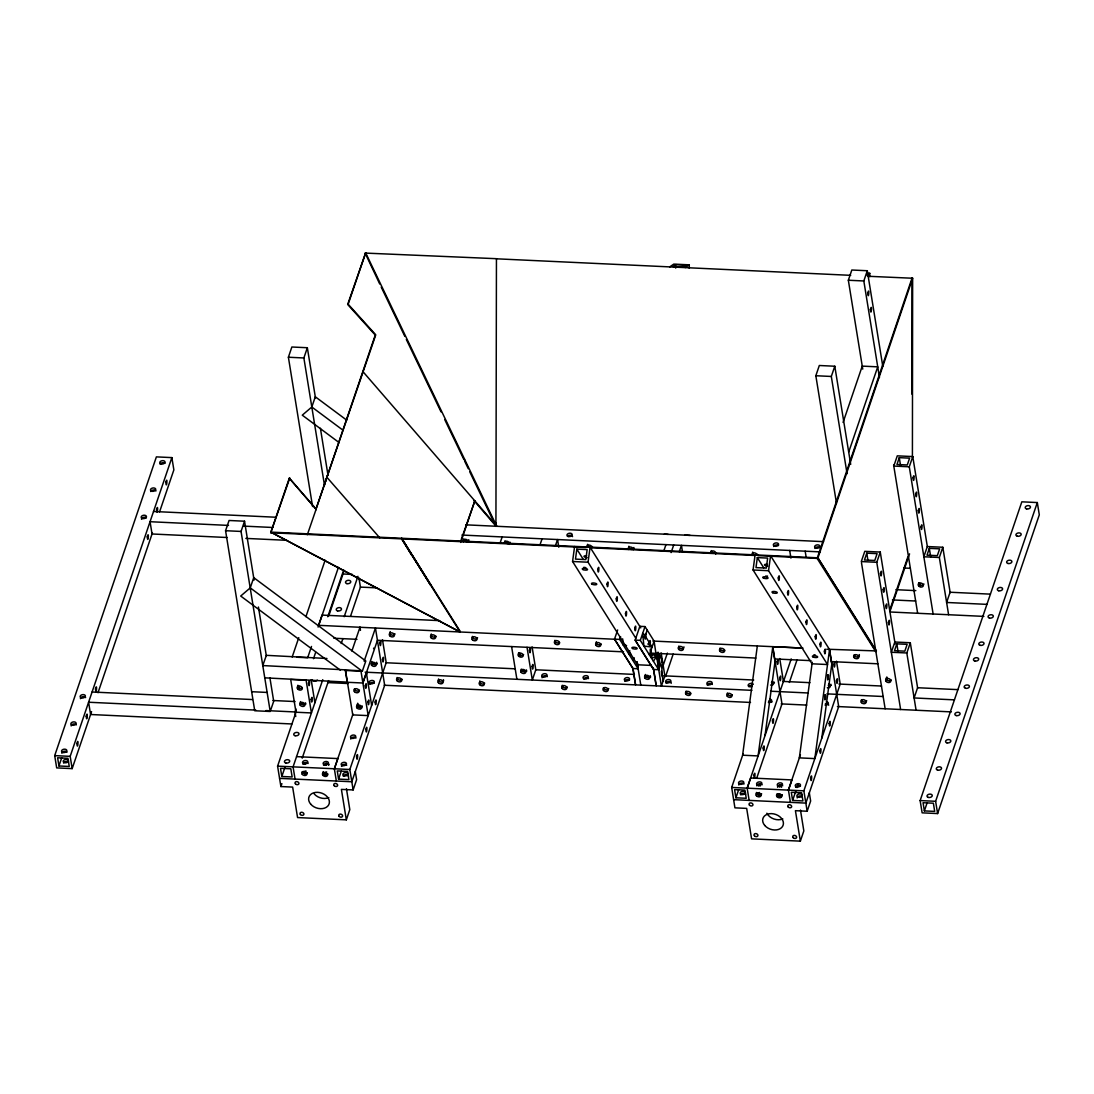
<?xml version="1.0" encoding="UTF-8"?>
<svg xmlns="http://www.w3.org/2000/svg" width="1094" height="1094" viewBox="0 0 1094 1094"><rect width="100%" height="100%" fill="white"/><g stroke="black" fill="none" stroke-linecap="round" stroke-linejoin="round"><path stroke-width="1.5" d="M365.656 252.851L348.165 304.228L375.775 334.832L315.797 509.749L375.256 335.065L347.66 304.46L365.656 252.851L496.608 526.036L495.924 526.378L496.444 258.69L365.136 253.083L379.741 284.002M473.88 500.464L496.088 526.255L496.088 522.85M675.709 268.098L675.709 264.68L686.034 265.172L683.353 266.991L673.042 266.498L675.709 264.68M689.275 268.249L689.275 264.83L673.795 264.105L669.788 266.84M869.771 276.741L869.771 273.322L866.68 273.172M911.822 283.442L911.999 278.218L911.849 394.113M912.41 457.196L912.642 278.245L867.556 276.249M617.645 629.953L614.513 639.142L632.988 668.516L638.089 668.762L638.226 664.195M658.574 655.511L658.027 652.174L657.152 654.732L658.314 661.884L656.291 655.771L654.089 641.111L645.009 626.575L639.853 626.329L635.163 640.113L653.624 669.487L658.725 669.733L659.819 655.976L659.149 653.815L659.149 659.053M630.445 653.186L630.554 654.896M651.067 654.65L650.424 650.068M650.834 654.568L650.67 656.879L652.256 654.239L656.578 656.441L657.904 654.048L658.588 655.374M644.776 635.313C645.077 646.786 647.306 628.093 644.776 635.313L642.67 633.467L643.928 646.116L652.092 647.019L654.089 641.111M649.139 642.287C649.439 653.761 651.668 635.067 649.139 642.287L645.925 637.159L643.34 637.036M658.356 662.773L658.82 658.93M270.806 532.108L460.095 631.99L270.806 532.108L817.861 557.817L876.39 650.93L826.832 649.221M412.534 555.752L430.612 585.085L401.648 538.248L460.177 631.361M411.535 554.932L401.621 538.248M651.422 665.426L637.487 664.769L572.572 561.495L574.596 546.508M576.839 549.12L575.485 559.116L585.81 559.608L587.15 549.612L576.839 549.12L583.184 559.225M635.833 638.24L588.052 562.22L590.076 547.232L640.783 627.901M821.799 738.135L831.796 664.003L829.539 649.535L770.573 555.711L768.549 570.712L827.515 664.537L812.035 663.798L753.069 569.974L755.092 554.986M757.335 557.612L755.981 567.608L766.306 568.087L767.646 558.09L757.335 557.612L763.68 567.704M757.308 646.144L742.594 755.202L758.074 755.927L772.788 646.869L775.044 661.337L765.034 735.469M817.861 557.817L876.308 651.545M812.254 662.239L799.345 757.869L814.825 758.593L829.539 649.535M661.337 671.251C662.308 685.555 662.636 661.665 660.325 665.056L662.212 659.491L659.819 655.976M827.57 675.244L827.72 679.935L828.486 675.572L827.912 674.656L828.24 679.333M824.876 695.237L825.026 699.928L825.792 695.565L825.204 694.649L825.532 699.326M324.453 484.71L327.831 474.468M645.829 634.055L647.183 630.048M911.999 278.218L817.136 558.405L875.665 651.518M912.642 278.245L817.779 558.432L758.074 555.629M91.581 711.592L72.163 768.617L56.683 767.892L54.7 755.626L156.387 456.882L171.867 457.607L173.864 469.873L159.574 511.855M58.939 765.964L57.613 757.786L67.937 758.279L69.25 766.456L58.939 765.964L61.688 757.896M72.163 768.617L70.18 756.351L171.867 457.607M98.009 692.721L152.422 532.846M244.536 521.209L241.049 531.438L270.218 711.483L254.738 710.758L225.569 530.713L229.056 520.484L244.536 521.209L254.082 580.107M312.569 506.522L288.392 357.232L291.866 347.003L307.346 347.728L315.496 398.052M324.508 485.435L303.872 357.97L307.346 347.728M340.439 670.225L240.707 596.039L250.252 587.875L253.726 577.646L365.806 661.022L362.319 671.251L345.485 670.472M339.154 442.619L302.272 415.173L311.817 407.009L315.304 396.78L346.73 420.164M585.796 547.533L270.724 532.723L289.295 478.16L316.316 509.517M289.814 477.928L270.724 532.723M307.346 534.706L316.139 509.175L289.295 478.16M270.71 710.02L273.705 701.254L269.89 677.692M292.18 657.015L298.771 637.652M305.923 616.66L325.15 560.183M311.503 646.445L307.66 657.74L296.83 657.234M318.094 627.081L338.429 567.362M295.736 716.543L294.997 711.948L295.995 709.021M313.499 658.711L315.687 652.256M327.776 616.756L343.707 569.947M346.442 788.774L349.806 809.615L346.333 819.844L297.568 817.56L292.645 787.092L280.898 786.545L277.589 766.142L296.283 711.237M328.72 615.963L343.557 572.367M281.828 776.494L280.502 768.316L290.826 768.795L292.153 776.972L281.828 776.494L285.124 766.798M280.898 786.545L281.896 783.619M322.757 679.675L293.069 766.88L295.065 779.147M344.2 616.688L357.943 576.319M302.204 758.142L328.597 680.632M341.232 643.491L342.887 638.65M350.586 616.045L360.473 586.972M351.885 651.026L359.967 627.286M364.138 661.241L375.447 628.011L384.664 685.254L351.817 781.759L279.572 778.367M362.866 682.902L366.353 672.673L371.645 705.384M352.965 714.081L334.354 768.767L336.337 781.034M366.107 675.477L367.201 672.263M334.354 768.808L337.841 758.58L296.556 756.638M338.579 779.106L337.253 770.928L347.577 771.42L348.904 779.598L338.579 779.106L341.314 771.065M346.333 819.844L341.396 789.389L353.143 789.936L349.834 769.492L386.196 662.649L382.49 639.758M353.143 789.936L356.617 779.707L355.29 771.53M461.271 539.465L474.864 500.792L460.697 542.433M499.972 543.376L502.16 536.935M539.862 545.25L542.063 538.822M555.342 545.974L557.543 539.547L558.774 547.205M638.089 668.762L619.683 639.388L620.613 636.626M629.829 650.766L628.763 653.911L630.185 653.597M663.771 551.075L665.959 544.634M660.325 665.056L658.725 669.733L640.318 640.359L645.009 626.575M671.114 552.579L673.699 545.003M679.292 551.677L681.439 545.373L682.424 551.499M653.405 661.255L656.605 656.345L651.545 658.273L652.256 654.239L649.398 654.882L652.092 647.019L650.287 644.134L647.716 644.01M662.431 667.572L667.367 653.091M665.521 676.612L673.179 654.089M836.472 503.199L815.837 375.734L819.31 365.505L834.79 366.23L850.694 464.376M862.742 369.129L848.342 280.242L851.816 270.013L867.296 270.738L882.79 366.34M847.071 473.743L831.317 376.459L834.79 366.23M879.467 377.567L863.822 280.967L867.296 270.738M843.077 422.421L862.25 366.107L877.73 366.846L848.698 452.109M800.466 810.08L803.83 830.907L800.357 841.149L751.592 838.852L746.669 808.398L734.922 807.837L731.681 787.448L743.168 753.67M735.906 797.786L734.594 789.608L744.905 790.087L746.231 798.278L735.906 797.786L738.655 789.745M749.144 800.439L747.161 788.172L783.427 681.425L779.721 658.533M747.161 788.213L750.648 777.984L791.919 779.926L788.446 790.155L790.429 802.381M783.536 681.425L791.208 658.903M756.802 777.916L781.991 703.934L772.665 646.677L802.381 648.072M789.362 682.437L797.02 659.914M894.304 464.608L897.285 455.842L912.765 456.567L927.397 546.904M866.776 553.167L864.451 559.991L874.776 560.47L877.101 553.646L866.776 553.167L867.857 559.854M899.282 457.661L896.957 464.485L907.282 464.977L909.606 458.154L899.282 457.661L900.635 466.03M788.377 790.114L800.425 754.723M792.617 800.452L791.29 792.275L801.615 792.753L802.928 800.931L792.617 800.452L795.899 790.798M796.993 787.584L798.087 784.371M876.773 562.302L880.26 552.06L864.78 551.335L861.293 561.564L876.773 562.302L900.622 709.5L951.37 711.893M933.127 614.007L909.278 466.796L912.765 456.567M800.357 841.149L795.42 810.681L807.167 811.242L803.858 790.839L840.192 684.092L836.486 661.2M807.167 811.242L810.64 800.999L809.314 792.822M889.832 609.864L907.829 557.01M889.942 611.505L909.565 553.837M896.82 643.846L894.509 650.67L904.82 651.162L907.145 644.339L896.82 643.846L898.188 652.27M929.326 548.354L927.015 555.178L937.326 555.656L939.65 548.846L929.326 548.354L930.693 556.778M906.817 652.981L910.304 642.752L894.824 642.028L891.336 652.256L906.817 652.981L916.088 710.225M939.336 557.489L942.809 547.26L927.329 546.535L923.856 556.764L939.336 557.489L948.607 614.732M920.136 800.576L1021.837 501.818L1037.317 502.556L1039.3 514.823L937.613 813.567L922.133 812.842L920.136 800.576L935.616 801.3L1037.317 502.556M924.375 810.914L923.049 802.736L933.373 803.215L934.7 811.392L924.375 810.914L927.124 802.846M632.77 660.284L634.356 657.877M685.268 267.565L689.275 264.83M867.104 275.141L869.771 273.322M362.852 371.522L496.608 526.036M326.86 477.244L379.782 537.879M464.608 459.275L463.924 459.617L444.725 419.563M496.279 258.799L850.694 275.332M848.342 280.242L863.822 280.967M815.837 375.734L831.317 376.459M288.392 357.232L303.872 357.97M893.798 466.071L909.278 466.796M465.757 524.833L823.509 541.653M153.529 511.486L276.344 517.257M461.928 535.048L820.391 551.896M228.509 525.407L150.056 521.715L152.039 533.981L227.087 537.51M243.866 526.118L272.871 527.486M590.91 547.779L754.669 555.465M225.569 530.713L241.049 531.438M903.726 567.991L910.358 568.306M245.849 538.398L286.792 540.313M572.572 561.495L588.052 562.22M753.069 569.974L768.549 570.712M895.918 589.693L915.815 590.623M990.412 594.138L950.098 592.237L946.611 602.466L986.925 604.367M343.147 573.994L352.391 574.432M892.43 599.922L915.651 601.016M377.43 587.888L360.418 587.095L358.928 577.892M890.598 612.011L983.875 616.387M439.72 620.64L322.074 615.101L318.586 625.33L615.32 639.279M619.683 639.388L614.513 639.142L632.92 668.516L635.573 684.871L632.988 668.516M640.318 640.359L635.163 640.113L653.569 669.487M652.844 641.043L802.955 648.099M333.82 638.226L356.986 639.32M623.58 651.846L377.444 640.277L362.893 683.012L347.413 682.287M650.916 653.132L755.845 658.068M774.648 658.944L810.982 660.653M831.413 661.61L877.853 663.798M651.08 654.157L656.236 654.39M385.635 662.732L515.151 668.817M535.595 669.774L634.424 674.424M663.402 675.791L753.711 680.03M782.689 681.398L809.943 682.67M838.92 684.037L881.518 686.034M957.906 689.63L917.592 687.729L914.105 697.958L954.419 699.859M372.767 663.757L377.198 663.962M522.371 670.895L526.802 671.101M646.28 676.707L650.698 676.926M771.489 682.601L774.429 682.738M828.24 685.268L831.194 685.405M365.109 672.167L751.934 690.341M770.682 691.217L808.165 692.981M826.914 693.869L883.145 696.509M768.767 701.281L771.708 701.418M327.913 682.588L348.357 683.545M384.144 685.227L750.511 702.444M781.184 703.893L806.743 705.097M837.416 706.533L900.622 709.5M251.647 691.709L267.127 692.434M92.087 692.01L252.427 699.545M272.898 700.516L295.065 701.555M301.465 703.825L305.896 704.03M361.17 706.628L358.23 706.492L357.697 703.223M255.764 710.102L88.6 702.239L90.583 714.505L291.866 723.968M265.992 710.58L294.997 711.948M54.7 755.626L70.18 756.351M277.589 766.142L349.834 769.492M731.681 787.448L803.858 790.839M733.595 799.659L805.84 803.105L838.701 706.587L829.43 649.344M664.277 534.173L668.147 534.351M684.912 535.13L690.082 535.376M326.956 658.492L266.362 655.333L262.779 665.562L345.239 669.856L347.236 682.123L264.762 677.829M626.547 645.501L623.293 645.145L622.664 638.828M311.817 407.009L343.256 430.393M250.252 587.875L362.319 671.251M401.566 538.877L460.095 631.99M639.853 626.329L640.277 627.094M494.638 523.219L496.088 526.255M381.218 287.093L404.848 336.378M406.325 339.468L441.032 411.864M464.649 461.135L468.287 468.724M469.736 471.76L495.924 526.378M650.274 649.07L651.08 654.007M637.487 664.769L636.981 661.692L640.797 685.117M942.809 547.26L950.18 592.716M919.603 583.129L920.15 586.48M893.62 464.977L917.647 613.283M910.304 642.752L917.675 688.208M935.616 801.3L937.613 813.567M880.26 552.06L895.152 644.065M886.824 676.954L887.371 680.304M861.47 562.631L885.142 708.775M805.17 551.185L806.169 557.311M789.69 550.46L790.935 558.118M661.132 652.844L664.851 675.846L661.378 686.088L656.605 656.345M653.296 667.846L656.209 685.842L653.624 669.487M532.094 646.896L535.8 669.788L532.313 680.017L527.021 647.306M519.459 652.899L519.992 656.168M511.595 646.581L516.901 679.292M360.008 627.177L360.473 630.349M320.392 428.246L327.995 475.206M311.175 679.825L314.894 702.717M298.553 685.829L299.086 689.097M258.43 607.02L266.334 655.826M662.13 674.834L663.114 680.974M657.904 654.048L658.725 669.733M542.063 677.76A2.667 1.682 -9.2 0 1 544.265 675.805A2.667 1.682 -9.2 0 1 547.232 676.68M583.649 678.813A2.667 1.682 -9.2 0 1 586.234 677.665A2.667 1.682 -9.2 0 1 588.517 678.622M624.688 681.193A2.667 1.682 -9.2 0 1 626.821 679.689A2.667 1.682 -9.2 0 1 629.501 680.194M665.972 683.135A2.667 1.682 -9.2 0 1 669.131 681.548A2.667 1.682 -9.2 0 1 671.128 683.381M707.244 685.076A2.667 1.682 -9.2 0 1 709.719 683.518A2.667 1.682 -9.2 0 1 712.358 684.447M748.761 686.581A2.667 1.682 -9.2 0 1 752.33 685.514M752.193 686.376A2.667 1.682 -9.2 0 1 748.433 686.088A2.667 1.682 -9.2 0 1 749.773 683.627A2.667 1.682 -9.2 0 1 753.301 684.338M732.365 694.786A2.667 1.969 18.8 0 1 729.288 695.51A2.667 1.969 18.8 0 1 727.387 693.022M690.752 693.254A2.667 1.969 18.8 0 1 687.688 693.432A2.667 1.969 18.8 0 1 686.116 691.08M608.702 688.495A2.667 1.969 18.8 0 1 606.117 689.849A2.667 1.969 18.8 0 1 603.546 687.716M567.253 687.032A2.667 1.969 18.8 0 1 564.176 687.743A2.667 1.969 18.8 0 1 562.275 685.254M484.697 683.148A2.667 1.969 18.8 0 1 481.948 683.969A2.667 1.969 18.8 0 1 479.705 681.904M479.719 681.371A2.667 1.969 18.8 0 1 479.897 680.892M443.412 679.675A2.667 1.969 18.8 0 1 441.005 682.095A2.667 1.969 18.8 0 1 438.612 678.95M402.127 679.265A2.667 1.969 18.8 0 1 399.05 679.989A2.667 1.969 18.8 0 1 397.149 677.501M866.667 700.611A2.667 1.969 18.8 0 1 864.069 701.979A2.667 1.969 18.8 0 1 861.498 699.845M923.91 583.964A2.667 1.969 18.8 0 1 920.984 585.263A2.667 1.969 18.8 0 1 918.755 582.664M773.704 546.535A2.667 1.682 -9.2 0 1 775.837 545.031A2.667 1.682 -9.2 0 1 778.518 545.537M468.765 539.725A2.667 1.969 18.8 0 1 466.181 541.612A2.667 1.969 18.8 0 1 463.61 538.959M510.05 542.186A2.667 1.969 18.8 0 1 507.124 543.486A2.667 1.969 18.8 0 1 504.895 540.901M592.428 546.549A2.667 1.969 18.8 0 1 589.023 547.137A2.667 1.969 18.8 0 1 587.628 544.292M633.891 547.492A2.667 1.969 18.8 0 1 630.964 549.311A2.667 1.969 18.8 0 1 628.913 546.234M715.927 552.771A2.667 1.969 18.8 0 1 715.449 553.072M712.864 552.962A2.667 1.969 18.8 0 1 711.291 550.597M757.54 554.316A2.667 1.969 18.8 0 1 756.132 555.191M755.475 555.232A2.667 1.969 18.8 0 1 752.74 552.06M567.54 536.402A2.667 1.682 -9.2 0 1 570.466 535.253A2.667 1.682 -9.2 0 1 572.531 536.634M814.989 548.477A2.667 1.682 -9.2 0 1 817.45 546.918A2.667 1.682 -9.2 0 1 820.09 547.848M463.541 542.227A2.667 1.969 18.8 0 1 464.95 539.274A2.667 1.969 18.8 0 1 468.191 541.954M710.703 552.826A2.667 1.969 18.8 0 1 713.63 551.007A2.667 1.969 18.8 0 1 715.681 554.084M752.152 555.301A2.667 1.969 18.8 0 1 753.903 552.853A2.667 1.969 18.8 0 1 757.144 555.014M504.307 543.13A2.667 1.969 18.8 0 1 507.233 541.311A2.667 1.969 18.8 0 1 509.284 544.374M587.04 547.547A2.667 1.969 18.8 0 1 589.119 545.086A2.667 1.969 18.8 0 1 592.018 547.779M628.325 549.489A2.667 1.969 18.8 0 1 630.39 547.027A2.667 1.969 18.8 0 1 633.303 549.721M891.213 679.935A2.667 1.969 18.8 0 1 887.822 680.523A2.667 1.969 18.8 0 1 886.413 677.678M724.693 650.219A2.667 1.969 18.8 0 1 721.63 650.397A2.667 1.969 18.8 0 1 720.057 648.031M683.941 646.869A2.667 1.969 18.8 0 1 681.357 648.756A2.667 1.969 18.8 0 1 678.786 646.089M601.194 643.983A2.667 1.969 18.8 0 1 597.803 644.571A2.667 1.969 18.8 0 1 596.394 641.74M559.581 642.452A2.667 1.969 18.8 0 1 556.518 642.629A2.667 1.969 18.8 0 1 554.945 640.277M477.545 637.693A2.667 1.969 18.8 0 1 474.618 638.978A2.667 1.969 18.8 0 1 472.389 636.393M436.082 636.229A2.667 1.969 18.8 0 1 432.677 636.817A2.667 1.969 18.8 0 1 431.282 633.973M394.975 633.809A2.667 1.969 18.8 0 1 392.39 635.176A2.667 1.969 18.8 0 1 389.82 633.043M389.997 632.031A2.667 1.969 18.8 0 1 390.339 631.635M859.378 655.634A2.667 1.969 18.8 0 1 856.793 657.002A2.667 1.969 18.8 0 1 854.223 654.868M859.2 654.568A2.667 1.969 18.8 0 1 859.378 655.101M343.229 776.166A2.667 1.682 -9.2 0 1 346.401 774.579A2.667 1.682 -9.2 0 1 348.398 776.398M360.459 708.488A2.667 1.682 -9.2 0 1 361.622 707.914M341.519 766.388A2.667 1.682 -9.2 0 1 343.707 764.433A2.667 1.682 -9.2 0 1 346.689 765.308M350.805 739.106A2.667 1.682 -9.2 0 1 352.993 737.151A2.667 1.682 -9.2 0 1 355.974 738.026M369.444 684.092A2.667 1.682 -9.2 0 1 371.577 682.588A2.667 1.682 -9.2 0 1 374.257 683.08M740.501 794.832A2.667 1.682 -9.2 0 1 742.976 793.273A2.667 1.682 -9.2 0 1 745.616 794.217M769.602 699.134A2.667 1.682 -9.2 0 1 771.598 700.953A2.667 1.682 -9.2 0 1 768.439 702.539M738.847 785.054A2.667 1.682 -9.2 0 1 741.035 783.113A2.667 1.682 -9.2 0 1 744.016 783.988M768.562 701.35A2.667 1.682 -9.2 0 1 771.872 702.129M779.201 797.102A2.667 1.682 -9.2 0 1 781.731 795.092M758.621 795.68A2.667 1.682 -9.2 0 1 761.096 794.135M760.371 785.943A2.667 1.969 18.8 0 1 759.373 783.933M781.595 787.256A2.667 1.969 18.8 0 1 780.022 784.904M758.798 786.162A2.667 1.969 18.8 0 1 761.041 784.234M779.434 787.133A2.667 1.969 18.8 0 1 781.69 785.205M760.986 795.447A2.667 1.682 -9.2 0 1 758.347 794.504A2.667 1.682 -9.2 0 1 759.455 792.466M781.622 796.405A2.667 1.682 -9.2 0 1 779.106 795.68A2.667 1.682 -9.2 0 1 779.571 793.779M761.629 793.752A2.667 1.969 18.8 0 1 758.703 795.051A2.667 1.969 18.8 0 1 756.474 792.466M782.265 794.723A2.667 1.969 18.8 0 1 779.68 796.09A2.667 1.969 18.8 0 1 777.109 793.957M756.911 785.902A2.667 1.682 -9.2 0 1 759.099 783.96A2.667 1.682 -9.2 0 1 762.067 784.836M777.67 787.297A2.667 1.682 -9.2 0 1 779.407 785.013A2.667 1.682 -9.2 0 1 782.716 785.807M828.678 684.078A2.667 1.969 18.8 0 1 830.182 686.676A2.667 1.969 18.8 0 1 827.324 687.729M830.838 684.201A2.667 1.969 18.8 0 1 828.582 686.129M771.913 681.412A2.667 1.969 18.8 0 1 773.431 684.01A2.667 1.969 18.8 0 1 770.573 685.063M774.073 682.054A2.667 1.969 18.8 0 1 771.831 683.463M650.342 675.723A2.667 1.969 18.8 0 1 647.416 677.542A2.667 1.969 18.8 0 1 645.364 674.465M523.616 654.54A2.667 1.969 18.8 0 1 520.525 655.265A2.667 1.969 18.8 0 1 518.638 652.776M526.446 669.897A2.667 1.969 18.8 0 1 523.848 671.784A2.667 1.969 18.8 0 1 521.291 669.131M304.775 773.909A2.667 1.682 -9.2 0 1 307.004 772.788M325.178 775.318A2.667 1.682 -9.2 0 1 327.653 773.759M326.436 765.13A2.667 1.969 18.8 0 1 326.108 763.079M325.356 765.267A2.667 1.969 18.8 0 1 328.925 764.2M304.706 764.296A2.667 1.969 18.8 0 1 307.633 762.997M323.523 765.13A2.667 1.682 -9.2 0 1 326.682 763.557A2.667 1.682 -9.2 0 1 328.692 765.376M302.888 764.173A2.667 1.682 -9.2 0 1 305.363 762.614A2.667 1.682 -9.2 0 1 307.988 763.544M327.667 774.265A2.667 1.969 18.8 0 1 324.303 774.279A2.667 1.969 18.8 0 1 323.209 771.612M307.359 772.897A2.667 1.969 18.8 0 1 304.611 773.704A2.667 1.969 18.8 0 1 302.382 771.639M326.846 775.14A2.667 1.682 -9.2 0 1 324.795 773.759A2.667 1.682 -9.2 0 1 326.641 771.899M305.568 774.087A2.667 1.682 -9.2 0 1 304.159 772.569A2.667 1.682 -9.2 0 1 306.005 770.928M373.615 648.113A2.667 1.969 18.8 0 1 373.601 648.633M376.664 662.226A2.667 1.969 18.8 0 1 374.244 664.646A2.667 1.969 18.8 0 1 371.864 661.514M359.461 690.15A2.667 1.969 18.8 0 1 356.712 690.957A2.667 1.969 18.8 0 1 354.483 688.892M362.292 706.013A2.667 1.969 18.8 0 1 359.707 707.38A2.667 1.969 18.8 0 1 357.136 705.247M357.136 704.727A2.667 1.969 18.8 0 1 357.656 703.839M302.368 687.88A2.667 1.969 18.8 0 1 298.99 687.894A2.667 1.969 18.8 0 1 297.91 685.227M305.527 702.827A2.667 1.969 18.8 0 1 302.6 704.645A2.667 1.969 18.8 0 1 300.549 701.582M317.287 680.099A2.667 1.682 -9.2 0 1 314.361 681.247A2.667 1.682 -9.2 0 1 312.296 679.866M797.198 797.95A2.667 1.682 -9.2 0 1 799.399 795.994A2.667 1.682 -9.2 0 1 802.367 796.87M826.298 701.801A2.667 1.682 -9.2 0 1 828.308 703.62A2.667 1.682 -9.2 0 1 825.136 705.206M795.611 787.283A2.667 1.682 -9.2 0 1 797.745 785.779A2.667 1.682 -9.2 0 1 800.425 786.285M825.273 704.003A2.667 1.682 -9.2 0 1 828.691 705.22M782.825 818.9A10.666 7.863 18.8 0 1 766.88 813.225M585.837 567.622A2.667 0.862 7.7 0 1 583.84 567.266M587.191 557.625A2.667 0.862 7.7 0 1 583.977 556.463A2.667 0.862 7.7 0 1 586.726 555.848M63.589 763.024A2.667 1.682 -9.2 0 1 65.722 761.52A2.667 1.682 -9.2 0 1 68.402 762.026M160.148 464.28A2.667 1.682 -9.2 0 1 162.268 462.776A2.667 1.682 -9.2 0 1 164.962 463.282M150.849 491.562A2.667 1.682 -9.2 0 1 153.324 490.003A2.667 1.682 -9.2 0 1 155.963 490.946M141.509 519.294A2.667 1.682 -9.2 0 1 143.355 517.435A2.667 1.682 -9.2 0 1 146.377 517.859M80.45 698.669A2.667 1.682 -9.2 0 1 82.638 696.728A2.667 1.682 -9.2 0 1 85.619 697.603M71.165 725.951A2.667 1.682 -9.2 0 1 73.353 724.009A2.667 1.682 -9.2 0 1 76.32 724.884M61.866 753.246A2.667 1.682 -9.2 0 1 64.067 751.291A2.667 1.682 -9.2 0 1 67.035 752.166M68.484 760.768A2.667 1.682 -9.2 0 1 64.819 762.75A2.667 1.682 -9.2 0 1 64.054 760.015A2.667 1.682 -9.2 0 1 68.361 760.344M328.802 797.608A10.666 7.863 18.8 0 1 314.21 793.943M767.687 566.104A2.667 0.862 7.7 0 1 764.474 564.955A2.667 0.862 7.7 0 1 767.222 564.34M767.55 576.046A2.667 0.862 7.7 0 1 765.65 576.046M815.276 654.991A2.667 0.862 7.7 0 1 813.963 654.704M76.908 743.482C77.674 752.084 78.877 735.975 76.908 743.482M86.207 716.201C86.959 724.802 88.163 708.693 86.207 716.201M95.493 688.919C96.245 697.521 97.448 681.412 95.493 688.919M147.266 536.826C148.018 545.427 149.222 529.318 147.266 536.826M156.551 509.544C157.304 518.146 158.507 502.037 156.551 509.544M165.837 482.263C166.589 490.864 167.806 474.741 165.837 482.263M308.535 683.066C309.287 691.668 310.491 675.545 308.535 683.066M311.175 699.422C311.927 708.023 313.144 691.9 311.175 699.422M356.562 756.638C357.314 765.239 358.531 749.116 356.562 756.638M365.287 685.733C366.039 694.334 367.256 678.212 365.287 685.733M365.847 729.342C366.599 737.944 367.816 721.835 365.847 729.342M367.94 702.088C368.692 710.69 369.909 694.567 367.94 702.088M375.133 702.061C375.885 710.662 377.102 694.553 375.133 702.061M379.837 642.998C380.589 651.6 381.806 635.477 379.837 642.998M382.49 659.354C383.242 667.955 384.445 651.833 382.49 659.354M529.441 650.123C530.193 658.738 531.41 642.616 529.441 650.123M532.094 666.492C532.846 675.094 534.05 658.971 532.094 666.492M597.789 569.413C598.555 578.015 599.758 561.892 597.789 569.413M607.033 584.1C607.785 592.702 608.989 576.579 607.033 584.1M616.264 598.787C617.016 607.389 618.219 591.266 616.264 598.787M625.494 613.474C626.247 622.076 627.464 605.953 625.494 613.474M634.725 628.161C635.477 636.763 636.694 620.654 634.725 628.161M753.889 775.304C754.641 783.906 755.858 767.797 753.889 775.304M763.174 748.022C763.927 756.624 765.144 740.515 763.174 748.022M772.46 720.741C773.212 729.342 774.429 713.22 772.46 720.741M778.285 577.892C779.051 586.493 780.254 570.384 778.285 577.892M777.068 661.774C777.82 670.376 779.037 654.253 777.068 661.774M779.721 678.13C780.473 686.731 781.69 670.608 779.721 678.13M787.53 592.579C788.282 601.18 789.485 585.071 787.53 592.579M796.76 607.266C797.512 615.867 798.716 599.758 796.76 607.266M805.991 621.953C806.743 630.554 807.96 614.445 805.991 621.953M815.221 636.64C815.974 645.241 817.191 629.132 815.221 636.64M810.586 777.971C811.351 786.572 812.555 770.463 810.586 777.971M819.994 644.229C820.746 652.844 821.963 636.722 819.994 644.229M819.885 750.689C820.637 759.291 821.84 743.168 819.885 750.689M824.384 651.203C825.136 659.819 826.339 643.696 824.384 651.203M829.17 723.407C829.922 732.009 831.125 715.886 829.17 723.407M833.833 664.441C834.585 673.042 835.802 656.92 833.833 664.441M836.486 680.796C837.238 689.398 838.442 673.275 836.486 680.796M867.747 293.11C868.499 301.712 869.716 285.589 867.747 293.11M870.4 309.465C871.152 318.067 872.369 301.944 870.4 309.465M880.52 573.297C881.272 581.899 882.489 565.789 880.52 573.297M883.173 589.652C883.925 598.254 885.128 582.145 883.173 589.652M885.812 606.008C886.564 614.609 887.781 598.5 885.812 606.008M888.465 622.363C889.217 630.964 890.434 614.855 888.465 622.363M913.025 477.804C913.777 486.406 914.994 470.283 913.025 477.804M915.678 494.16C916.43 502.761 917.634 486.639 915.678 494.16M918.317 510.515C919.083 519.117 920.286 503.008 918.317 510.515M920.97 526.87C921.722 535.472 922.939 519.363 920.97 526.87M360.911 670.745L345.43 670.02L352.747 714.888L368.172 715.613L360.911 670.745M306.115 680.236L290.689 679.511L295.982 712.221L311.407 712.946L306.115 680.236M543.144 677.008A2.667 1.682 -9.2 0 0 547.027 675.066A2.667 1.682 -9.2 0 0 542.966 674.095A2.667 1.682 -9.2 0 0 543.144 677.008M584.428 678.95A2.667 1.682 -9.2 0 0 588.298 677.008A2.667 1.682 -9.2 0 0 584.251 676.037A2.667 1.682 -9.2 0 0 584.428 678.95M625.713 680.878A2.667 1.682 -9.2 0 0 629.583 678.95A2.667 1.682 -9.2 0 0 625.522 677.979A2.667 1.682 -9.2 0 0 625.713 680.878M666.984 682.82A2.667 1.682 -9.2 0 0 670.854 680.892A2.667 1.682 -9.2 0 0 666.807 679.921A2.667 1.682 -9.2 0 0 666.984 682.82M708.269 684.762A2.667 1.682 -9.2 0 0 712.139 682.82A2.667 1.682 -9.2 0 0 708.078 681.863A2.667 1.682 -9.2 0 0 708.269 684.762M397.081 680.769A2.667 1.969 18.8 0 0 401.553 680.974A2.667 1.969 18.8 0 0 398.818 677.801A2.667 1.969 18.8 0 0 397.081 680.769M438.366 682.711A2.667 1.969 18.8 0 0 442.838 682.916A2.667 1.969 18.8 0 0 440.103 679.743A2.667 1.969 18.8 0 0 438.366 682.711M479.637 684.639A2.667 1.969 18.8 0 0 484.109 684.858A2.667 1.969 18.8 0 0 481.374 681.685A2.667 1.969 18.8 0 0 479.637 684.639M562.207 688.523A2.667 1.969 18.8 0 0 566.665 688.741A2.667 1.969 18.8 0 0 563.943 685.569A2.667 1.969 18.8 0 0 562.207 688.523M603.478 690.464A2.667 1.969 18.8 0 0 607.949 690.67A2.667 1.969 18.8 0 0 605.214 687.511A2.667 1.969 18.8 0 0 603.478 690.464M686.034 694.348A2.667 1.969 18.8 0 0 690.505 694.553A2.667 1.969 18.8 0 0 687.784 691.381A2.667 1.969 18.8 0 0 686.034 694.348M727.319 696.29A2.667 1.969 18.8 0 0 731.79 696.495A2.667 1.969 18.8 0 0 729.055 693.322A2.667 1.969 18.8 0 0 727.319 696.29M861.429 702.594A2.667 1.969 18.8 0 0 865.901 702.799A2.667 1.969 18.8 0 0 863.166 699.627A2.667 1.969 18.8 0 0 861.429 702.594M918.673 585.933A2.667 1.969 18.8 0 0 923.145 586.152A2.667 1.969 18.8 0 0 920.41 582.979A2.667 1.969 18.8 0 0 918.673 585.933M568.333 536.525A2.667 1.682 -9.2 0 0 572.203 534.583A2.667 1.682 -9.2 0 0 568.142 533.626A2.667 1.682 -9.2 0 0 568.333 536.525M774.73 546.221A2.667 1.682 -9.2 0 0 778.6 544.292A2.667 1.682 -9.2 0 0 774.538 543.321A2.667 1.682 -9.2 0 0 774.73 546.221M816.001 548.162A2.667 1.682 -9.2 0 0 819.871 546.234A2.667 1.682 -9.2 0 0 815.823 545.263A2.667 1.682 -9.2 0 0 816.001 548.162M886.167 681.439A2.667 1.969 18.8 0 0 890.639 681.644A2.667 1.969 18.8 0 0 887.904 678.471A2.667 1.969 18.8 0 0 886.167 681.439M854.154 657.603A2.667 1.969 18.8 0 0 858.612 657.822A2.667 1.969 18.8 0 0 855.891 654.65A2.667 1.969 18.8 0 0 854.154 657.603M389.751 635.778A2.667 1.969 18.8 0 0 394.223 635.997A2.667 1.969 18.8 0 0 391.488 632.824A2.667 1.969 18.8 0 0 389.751 635.778M431.036 637.72A2.667 1.969 18.8 0 0 435.508 637.939A2.667 1.969 18.8 0 0 432.773 634.766A2.667 1.969 18.8 0 0 431.036 637.72M472.307 639.662A2.667 1.969 18.8 0 0 476.779 639.867A2.667 1.969 18.8 0 0 474.044 636.708A2.667 1.969 18.8 0 0 472.307 639.662M554.877 643.545A2.667 1.969 18.8 0 0 559.335 643.751A2.667 1.969 18.8 0 0 556.614 640.578A2.667 1.969 18.8 0 0 554.877 643.545M596.148 645.487A2.667 1.969 18.8 0 0 600.62 645.692A2.667 1.969 18.8 0 0 597.885 642.52A2.667 1.969 18.8 0 0 596.148 645.487M678.704 649.357A2.667 1.969 18.8 0 0 683.176 649.576A2.667 1.969 18.8 0 0 680.454 646.404A2.667 1.969 18.8 0 0 678.704 649.357M719.989 651.299A2.667 1.969 18.8 0 0 724.46 651.518A2.667 1.969 18.8 0 0 721.725 648.345A2.667 1.969 18.8 0 0 719.989 651.299M342.6 765.636A2.667 1.682 -9.2 0 0 346.47 763.694A2.667 1.682 -9.2 0 0 342.408 762.723A2.667 1.682 -9.2 0 0 342.6 765.636M351.885 738.341A2.667 1.682 -9.2 0 0 355.755 736.412A2.667 1.682 -9.2 0 0 351.707 735.441A2.667 1.682 -9.2 0 0 351.885 738.341M370.469 683.777A2.667 1.682 -9.2 0 0 374.339 681.836A2.667 1.682 -9.2 0 0 370.278 680.865A2.667 1.682 -9.2 0 0 370.469 683.777M344.254 775.851A2.667 1.682 -9.2 0 0 348.124 773.909A2.667 1.682 -9.2 0 0 344.077 772.952A2.667 1.682 -9.2 0 0 344.254 775.851M739.927 784.302A2.667 1.682 -9.2 0 0 743.797 782.36A2.667 1.682 -9.2 0 0 739.749 781.403A2.667 1.682 -9.2 0 0 739.927 784.302M741.582 794.531A2.667 1.682 -9.2 0 0 745.452 792.589A2.667 1.682 -9.2 0 0 741.404 791.618A2.667 1.682 -9.2 0 0 741.582 794.531M778.641 786.176A2.667 1.682 -9.2 0 0 782.511 784.234A2.667 1.682 -9.2 0 0 778.449 783.263A2.667 1.682 -9.2 0 0 778.641 786.176M757.992 785.205A2.667 1.682 -9.2 0 0 761.862 783.263A2.667 1.682 -9.2 0 0 757.814 782.292A2.667 1.682 -9.2 0 0 757.992 785.205M756.405 795.735A2.667 1.969 18.8 0 0 760.877 795.94A2.667 1.969 18.8 0 0 758.142 792.767A2.667 1.969 18.8 0 0 756.405 795.735M777.041 796.706A2.667 1.969 18.8 0 0 781.513 796.911A2.667 1.969 18.8 0 0 778.778 793.738A2.667 1.969 18.8 0 0 777.041 796.706M645.104 678.225A2.667 1.969 18.8 0 0 649.576 678.43A2.667 1.969 18.8 0 0 646.841 675.258A2.667 1.969 18.8 0 0 645.104 678.225M518.57 656.044A2.667 1.969 18.8 0 0 523.028 656.25A2.667 1.969 18.8 0 0 520.306 653.077A2.667 1.969 18.8 0 0 518.57 656.044M521.209 672.4A2.667 1.969 18.8 0 0 525.681 672.605A2.667 1.969 18.8 0 0 522.946 669.432A2.667 1.969 18.8 0 0 521.209 672.4M322.962 775.359A2.667 1.969 18.8 0 0 327.421 775.564A2.667 1.969 18.8 0 0 324.699 772.391A2.667 1.969 18.8 0 0 322.962 775.359M302.313 774.388A2.667 1.969 18.8 0 0 306.785 774.593A2.667 1.969 18.8 0 0 304.05 771.42A2.667 1.969 18.8 0 0 302.313 774.388M303.913 763.858A2.667 1.682 -9.2 0 0 307.783 761.916A2.667 1.682 -9.2 0 0 303.722 760.945A2.667 1.682 -9.2 0 0 303.913 763.858M324.549 764.829A2.667 1.682 -9.2 0 0 328.419 762.887A2.667 1.682 -9.2 0 0 324.357 761.916A2.667 1.682 -9.2 0 0 324.549 764.829M371.604 665.261A2.667 1.969 18.8 0 0 376.076 665.467A2.667 1.969 18.8 0 0 373.341 662.294A2.667 1.969 18.8 0 0 371.604 665.261M354.415 691.64A2.667 1.969 18.8 0 0 358.887 691.846A2.667 1.969 18.8 0 0 356.152 688.673A2.667 1.969 18.8 0 0 354.415 691.64M357.068 707.996A2.667 1.969 18.8 0 0 361.526 708.201A2.667 1.969 18.8 0 0 358.805 705.028A2.667 1.969 18.8 0 0 357.068 707.996M297.65 688.974A2.667 1.969 18.8 0 0 302.122 689.179A2.667 1.969 18.8 0 0 299.387 686.006A2.667 1.969 18.8 0 0 297.65 688.974M300.303 705.329A2.667 1.969 18.8 0 0 304.775 705.534A2.667 1.969 18.8 0 0 302.04 702.362A2.667 1.969 18.8 0 0 300.303 705.329M285.849 763.01A2.667 1.682 -9.2 0 0 289.719 761.068A2.667 1.682 -9.2 0 0 285.657 760.098A2.667 1.682 -9.2 0 0 285.849 763.01M346.907 583.635A2.667 1.682 -9.2 0 0 350.777 581.693A2.667 1.682 -9.2 0 0 346.716 580.723A2.667 1.682 -9.2 0 0 346.907 583.635M295.134 735.729A2.667 1.682 -9.2 0 0 299.004 733.787A2.667 1.682 -9.2 0 0 294.956 732.816A2.667 1.682 -9.2 0 0 295.134 735.729M337.622 610.917A2.667 1.682 -9.2 0 0 341.492 608.975A2.667 1.682 -9.2 0 0 337.431 608.018A2.667 1.682 -9.2 0 0 337.622 610.917M796.637 786.969A2.667 1.682 -9.2 0 0 800.507 785.027A2.667 1.682 -9.2 0 0 796.446 784.07A2.667 1.682 -9.2 0 0 796.637 786.969M798.292 797.198A2.667 1.682 -9.2 0 0 802.162 795.256A2.667 1.682 -9.2 0 0 798.1 794.285A2.667 1.682 -9.2 0 0 798.292 797.198M764.761 825.478A10.666 7.863 18.8 0 0 782.634 826.312A10.666 7.863 18.8 0 0 771.708 813.635A10.666 7.863 18.8 0 0 764.761 825.478M754.422 835.789A1.997 1.477 18.8 0 0 757.786 835.953A1.997 1.477 18.8 0 0 755.735 833.573A1.997 1.477 18.8 0 0 754.422 835.789M749.458 805.129A1.997 1.477 18.8 0 0 752.809 805.28A1.997 1.477 18.8 0 0 750.771 802.9A1.997 1.477 18.8 0 0 749.458 805.129M788.159 806.948A1.997 1.477 18.8 0 0 791.509 807.099A1.997 1.477 18.8 0 0 789.458 804.719A1.997 1.477 18.8 0 0 788.159 806.948M793.123 837.607A1.997 1.477 18.8 0 0 796.487 837.772A1.997 1.477 18.8 0 0 794.435 835.392A1.997 1.477 18.8 0 0 793.123 837.607M582.979 569.564A2.667 0.862 7.7 0 0 587.451 569.769A2.667 0.862 7.7 0 0 584.346 568.292A2.667 0.862 7.7 0 0 582.979 569.564M592.21 584.251A2.667 0.862 7.7 0 0 596.681 584.456A2.667 0.862 7.7 0 0 593.577 582.979A2.667 0.862 7.7 0 0 592.21 584.251M632.606 648.51A2.667 0.862 7.7 0 0 637.077 648.715A2.667 0.862 7.7 0 0 633.973 647.238A2.667 0.862 7.7 0 0 632.606 648.51M62.96 752.494A2.667 1.682 -9.2 0 0 66.83 750.552A2.667 1.682 -9.2 0 0 62.768 749.581A2.667 1.682 -9.2 0 0 62.96 752.494M161.16 463.979A2.667 1.682 -9.2 0 0 165.03 462.037A2.667 1.682 -9.2 0 0 160.982 461.066A2.667 1.682 -9.2 0 0 161.16 463.979M151.875 491.261A2.667 1.682 -9.2 0 0 155.745 489.319A2.667 1.682 -9.2 0 0 151.683 488.348A2.667 1.682 -9.2 0 0 151.875 491.261M142.589 518.542A2.667 1.682 -9.2 0 0 146.459 516.6A2.667 1.682 -9.2 0 0 142.398 515.63A2.667 1.682 -9.2 0 0 142.589 518.542M72.245 725.199A2.667 1.682 -9.2 0 0 76.115 723.257A2.667 1.682 -9.2 0 0 72.054 722.3A2.667 1.682 -9.2 0 0 72.245 725.199M81.53 697.917A2.667 1.682 -9.2 0 0 85.4 695.975A2.667 1.682 -9.2 0 0 81.339 695.018A2.667 1.682 -9.2 0 0 81.53 697.917M310.737 804.186A10.666 7.863 18.8 0 0 328.61 805.02A10.666 7.863 18.8 0 0 317.684 792.329A10.666 7.863 18.8 0 0 310.737 804.186M300.399 814.497A1.997 1.477 18.8 0 0 303.763 814.661A1.997 1.477 18.8 0 0 301.712 812.281A1.997 1.477 18.8 0 0 300.399 814.497M295.435 783.824A1.997 1.477 18.8 0 0 298.785 783.988A1.997 1.477 18.8 0 0 296.748 781.608A1.997 1.477 18.8 0 0 295.435 783.824M334.135 785.642A1.997 1.477 18.8 0 0 337.485 785.807A1.997 1.477 18.8 0 0 335.448 783.427A1.997 1.477 18.8 0 0 334.135 785.642M339.099 816.315A1.997 1.477 18.8 0 0 342.463 816.48A1.997 1.477 18.8 0 0 340.412 814.1A1.997 1.477 18.8 0 0 339.099 816.315M813.102 656.988A2.667 0.862 7.7 0 0 817.574 657.193A2.667 0.862 7.7 0 0 814.469 655.716A2.667 0.862 7.7 0 0 813.102 656.988M763.475 578.042A2.667 0.862 7.7 0 0 767.947 578.247A2.667 0.862 7.7 0 0 764.843 576.77A2.667 0.862 7.7 0 0 763.475 578.042M772.706 592.729A2.667 0.862 7.7 0 0 777.178 592.934A2.667 0.862 7.7 0 0 774.073 591.457A2.667 0.862 7.7 0 0 772.706 592.729M928.396 797.43A2.667 1.682 -9.2 0 0 932.266 795.488A2.667 1.682 -9.2 0 0 928.204 794.531A2.667 1.682 -9.2 0 0 928.396 797.43M1026.61 508.915A2.667 1.682 -9.2 0 0 1030.48 506.973A2.667 1.682 -9.2 0 0 1026.418 506.016A2.667 1.682 -9.2 0 0 1026.61 508.915M1017.311 536.21A2.667 1.682 -9.2 0 0 1021.181 534.269A2.667 1.682 -9.2 0 0 1017.133 533.298A2.667 1.682 -9.2 0 0 1017.311 536.21M1008.025 563.492A2.667 1.682 -9.2 0 0 1011.895 561.55A2.667 1.682 -9.2 0 0 1007.847 560.579A2.667 1.682 -9.2 0 0 1008.025 563.492M998.74 590.774A2.667 1.682 -9.2 0 0 1002.61 588.832A2.667 1.682 -9.2 0 0 998.548 587.861A2.667 1.682 -9.2 0 0 998.74 590.774M989.455 618.055A2.667 1.682 -9.2 0 0 993.325 616.113A2.667 1.682 -9.2 0 0 989.263 615.156A2.667 1.682 -9.2 0 0 989.455 618.055M937.681 770.149A2.667 1.682 -9.2 0 0 941.551 768.207A2.667 1.682 -9.2 0 0 937.49 767.236A2.667 1.682 -9.2 0 0 937.681 770.149M946.966 742.867A2.667 1.682 -9.2 0 0 950.836 740.925A2.667 1.682 -9.2 0 0 946.789 739.954A2.667 1.682 -9.2 0 0 946.966 742.867M956.252 715.585A2.667 1.682 -9.2 0 0 960.122 713.644A2.667 1.682 -9.2 0 0 956.074 712.673A2.667 1.682 -9.2 0 0 956.252 715.585M965.551 688.29A2.667 1.682 -9.2 0 0 969.421 686.348A2.667 1.682 -9.2 0 0 965.359 685.391A2.667 1.682 -9.2 0 0 965.551 688.29M980.169 645.337A2.667 1.682 -9.2 0 0 984.039 643.409A2.667 1.682 -9.2 0 0 979.978 642.438A2.667 1.682 -9.2 0 0 980.169 645.337M974.836 661.008A2.667 1.682 -9.2 0 0 978.706 659.067A2.667 1.682 -9.2 0 0 974.645 658.109A2.667 1.682 -9.2 0 0 974.836 661.008"/></g></svg>
